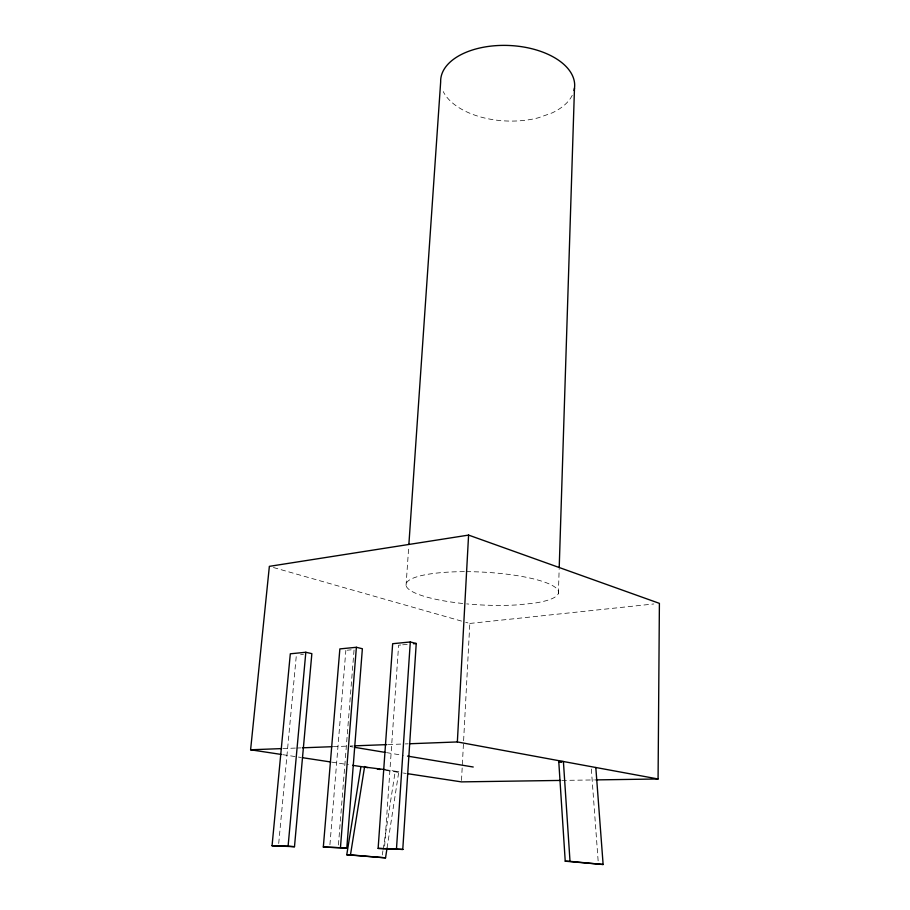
<?xml version="1.0" encoding="UTF-8"?>
<svg xmlns="http://www.w3.org/2000/svg" width="910" height="910" viewBox="0 0 910 910"><rect width="100%" height="100%" fill="white"/><g stroke="black" fill="none" stroke-linecap="round" stroke-linejoin="round"><path stroke-width="0.68" stroke-dasharray="4.55 3.41" d="M558.387 593.32L559.161 569.194M461.507 780.462L469.81 623.441L465.715 622.281M384.646 846.141L398.614 645.213L401.321 644.94M406.053 585.494L408.783 545.886M338.429 844.981L354.081 649.547L347.233 650.206M329.921 844.776L345.857 650.343M278.71 843.49L296.353 655.166M387.046 848.12L398.796 771.714L385.135 769.621M382.28 854.956L382.928 850.804M383.144 849.417L395.133 771.782L398.796 771.714M469.81 623.441L653.778 603.967M300.584 654.756L303.405 654.472M402.675 644.815L408.101 644.28M282.862 748.555L295.488 748.077M296.887 748.031L301.096 747.872M333.356 746.644L347.381 746.109L346.357 745.938M350.202 746.007L353.023 745.904M388.263 744.562L403.778 743.97M405.189 743.925L408.01 743.811M561.88 780.405L594.423 779.927M282.726 754.674L300.891 757.438M331.615 762.114L348.382 764.673M385.567 770.326L402.038 772.84M403.426 773.045L406.19 773.466M350.179 746.575L352.978 747.042M386.534 752.615L403.323 755.402M273.444 567.521L464.35 621.894M591.341 768.995L598.188 861.554M466.204 571.662A76.372 16.437 3 0 1 550.084 584.345A76.372 16.437 3 0 1 533.624 603.239L518.006 604.843A76.372 16.437 3 0 1 466.671 603.887M462.746 603.489A76.372 16.437 3 0 1 405.997 584.55A76.372 16.437 3 0 1 464.851 571.662M572.253 95.311A67.056 37.776 2.6 0 1 552.131 112.908L538.208 117.834A67.056 37.776 2.6 0 1 443.25 91.603"/><path stroke-width="1.36" d="M595.834 779.904L658.078 778.983L659.397 603.364L468.582 535.091L269.36 566.35L250.603 749.783L281.338 754.458M559.206 567.772L574.483 88.099M658.078 778.983L457.355 741.946L468.582 535.091M402.766 849.439L416.234 643.495L410.296 641.971L392.654 643.711L378.128 848.404L402.766 849.439L378.128 848.404M396.476 848.859L410.296 641.971M408.874 544.464L440.667 81.843A67.056 37.776 2.6 0 1 511.659 45.625A67.056 37.776 2.6 0 1 574.028 90.534M346.812 848.029L362.373 648.739L356.379 647.283L339.862 648.91L323.323 847.028L346.812 848.029L323.323 847.028M340.465 847.46L356.379 647.283M272.056 845.754L288.095 846.152L305.828 652.265L311.857 653.653L294.487 846.709L272.056 845.754L290.313 653.801L305.828 652.265M385.135 769.621L360.951 766.584L346.767 854.774L385.544 857.846L387.046 848.12M346.767 854.774L350.475 854.888L364.626 766.493M413.515 643.757L416.234 643.495M250.603 749.783L281.463 748.611M302.495 747.815L331.957 746.701M354.434 745.847L386.852 744.619M409.42 743.766L457.355 741.946M603.125 864.5L565.235 861.201L558.774 761.636L563.404 761.522L570.013 861.349L603.125 864.5L595.811 767.494M560.469 780.427L461.438 781.883L407.566 773.682M565.235 861.201L570.013 861.349M350.475 854.888L385.544 857.846M288.095 846.152L294.487 846.709M302.279 757.655L330.216 761.909M352.568 765.31L360.951 766.584M365.046 767.21L367.788 767.619M377.354 769.075L380.096 769.496M354.377 747.281L385.135 752.388M407.509 756.108L473.234 767.016M558.774 761.636L561.481 762.125"/></g></svg>
